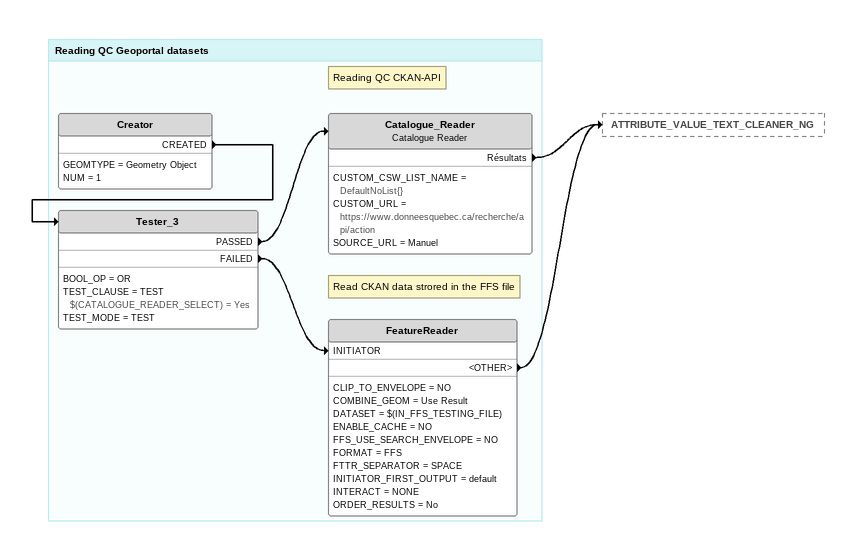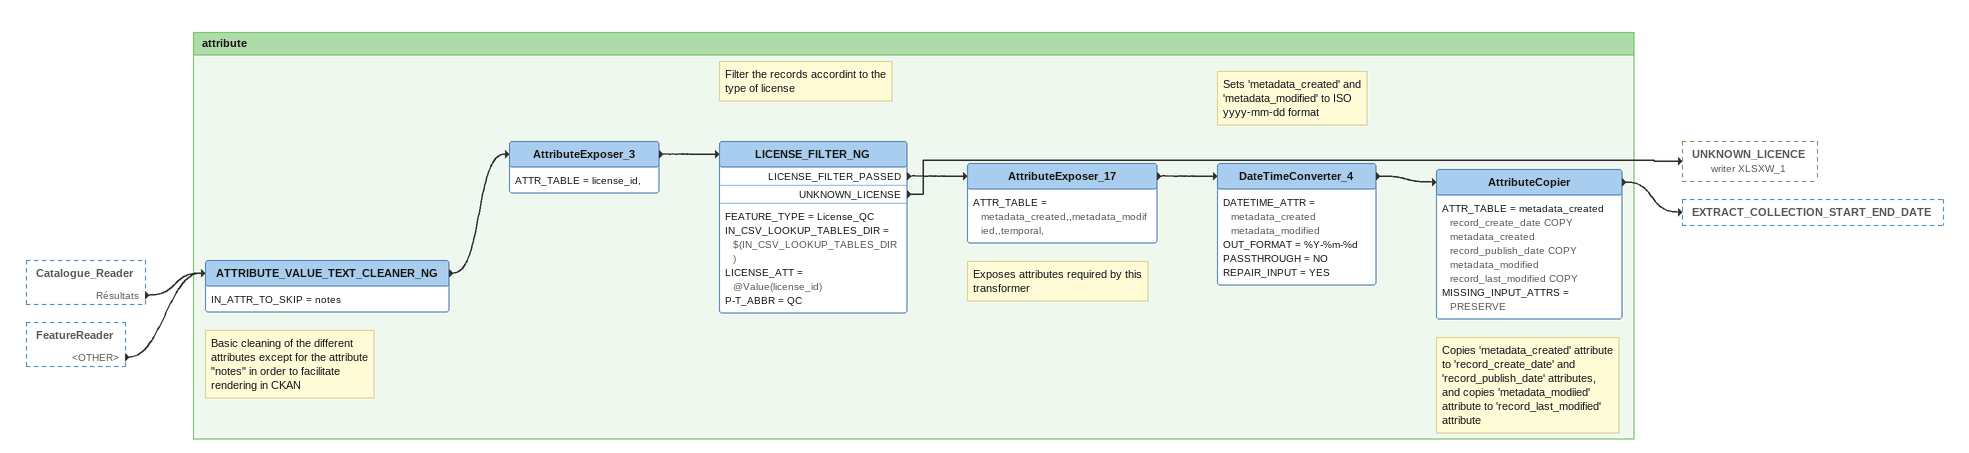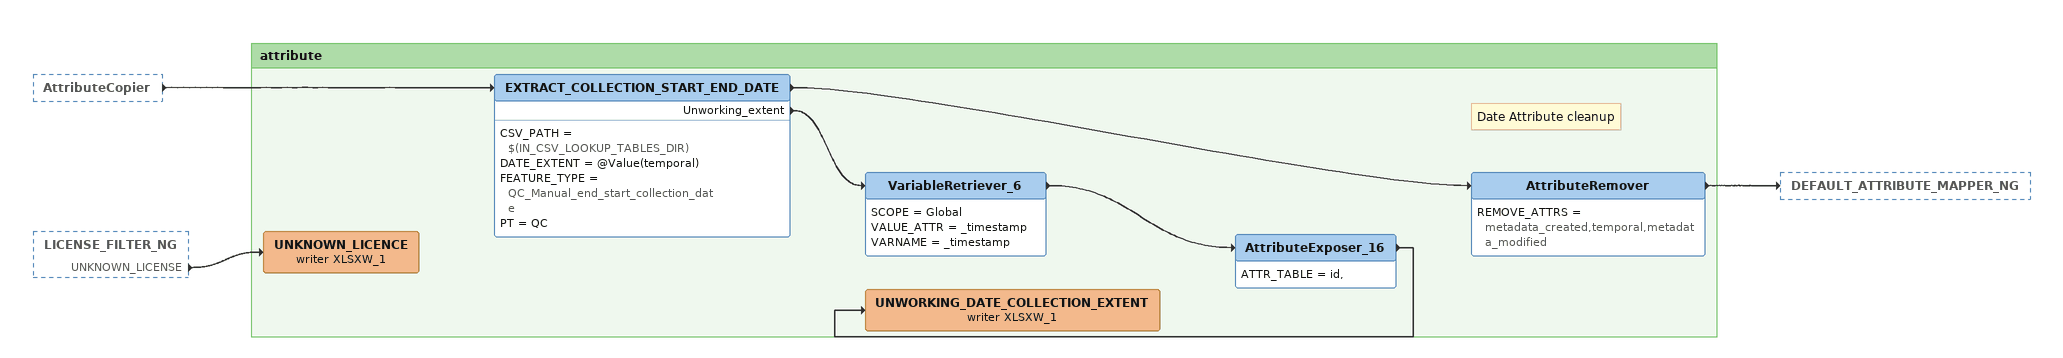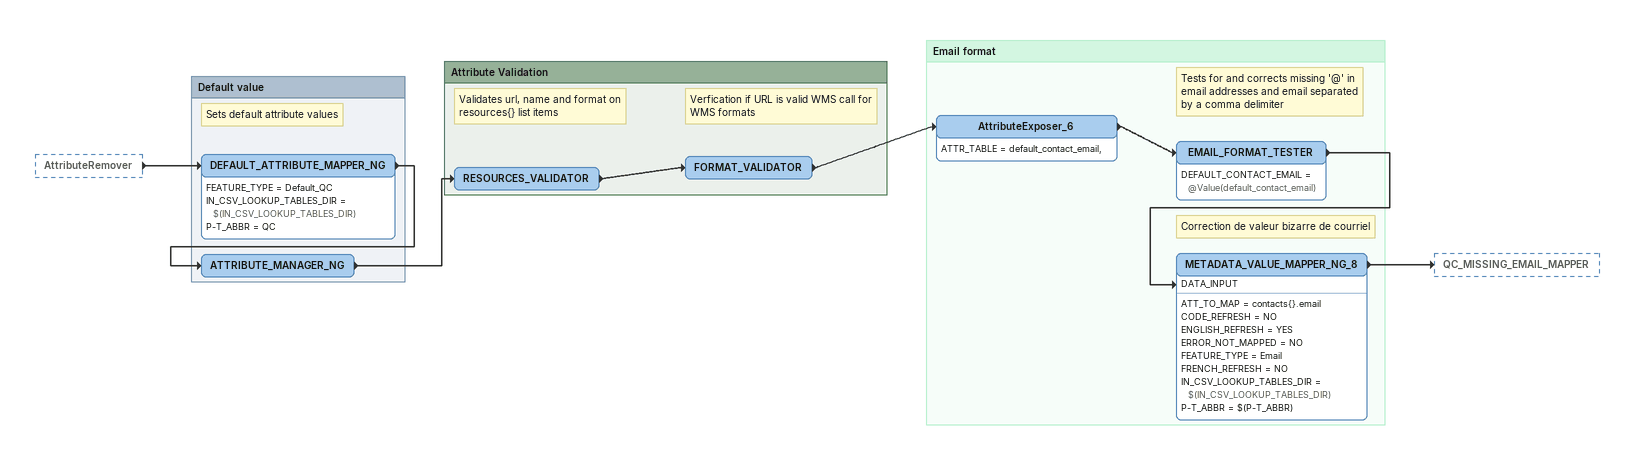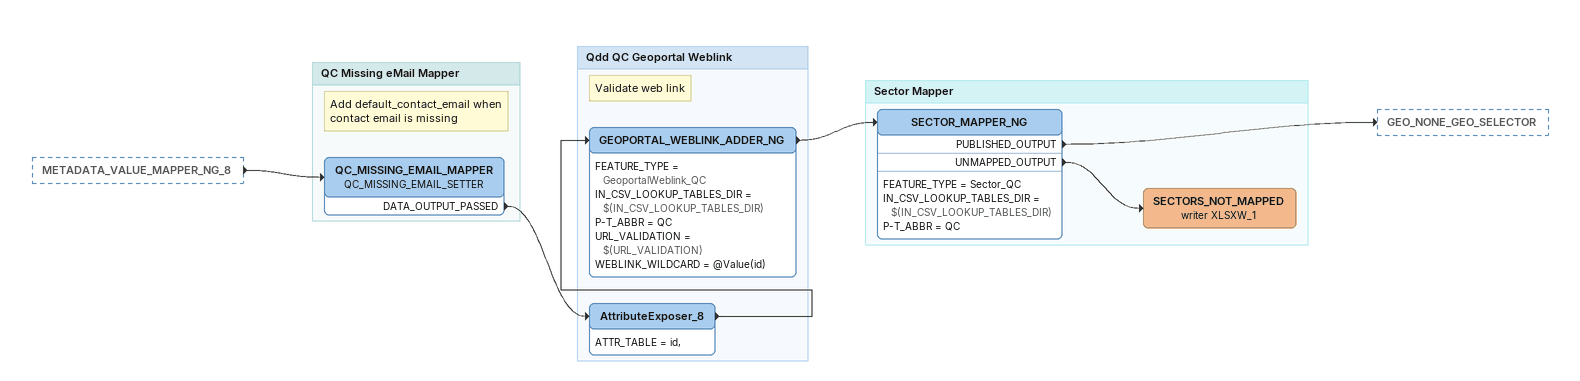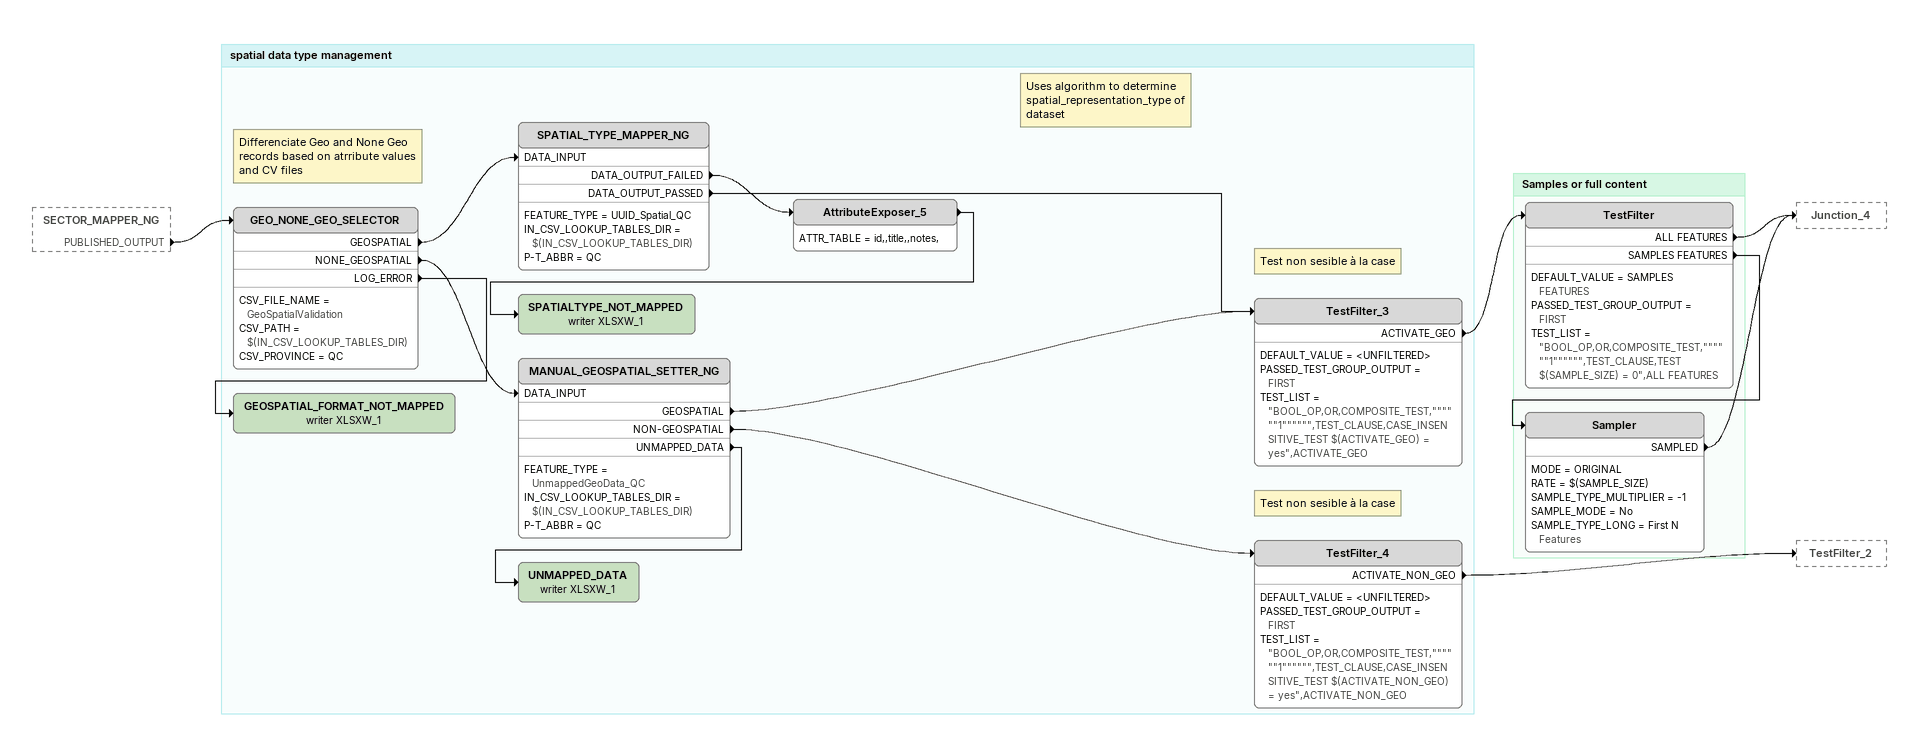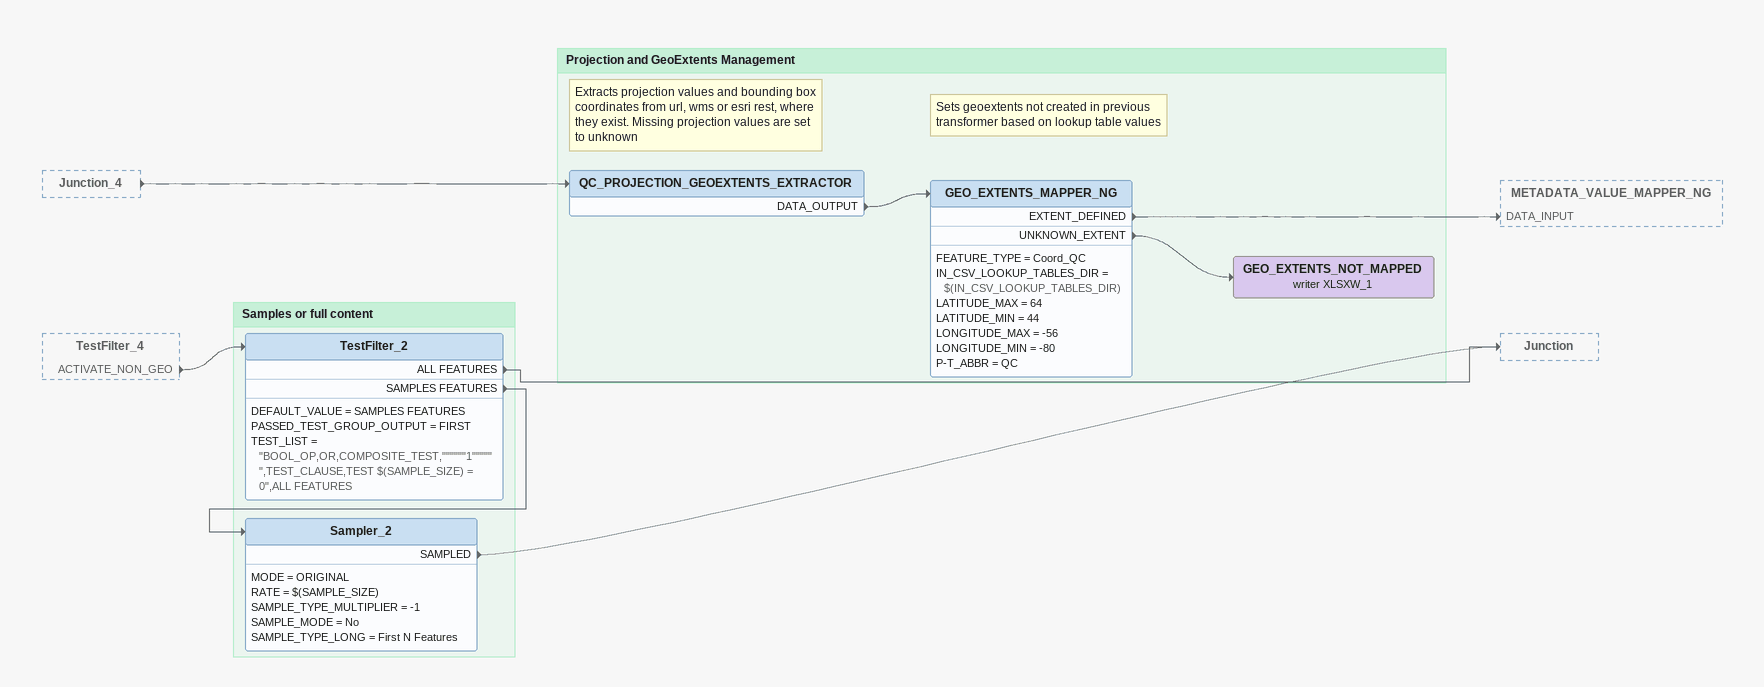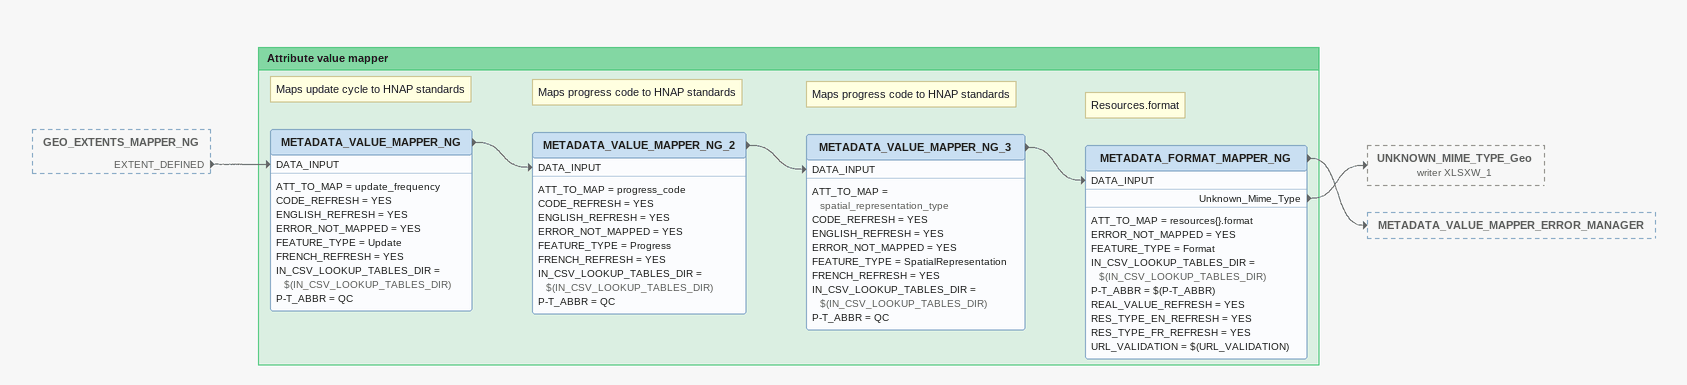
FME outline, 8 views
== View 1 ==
Bookmark: Reading QC Geoportal datasets
Creator
    GEOMTYPE = Geometry Object
    NUM = 1
    CREATED -> Tester_3
Tester_3
    BOOL_OP = OR
    TEST_CLAUSE = TEST $(CATALOGUE_READER_SELECT) = Yes
    TEST_MODE = TEST
    PASSED -> Catalogue_Reader
    FAILED -> FeatureReader [INITIATOR]
Note: Reading QC CKAN-API
Catalogue_Reader: Catalogue Reader
    CUSTOM_CSW_LIST_NAME = DefaultNoList{}
    CUSTOM_URL = https://www.donneesquebec.ca/recherche/api/action
    SOURCE_URL = Manuel
    Résultats -> ATTRIBUTE_VALUE_TEXT_CLEANER_NG
Note: Read CKAN data strored in the FFS file
FeatureReader
    CLIP_TO_ENVELOPE = NO
    COMBINE_GEOM = Use Result
    DATASET = $(IN_FFS_TESTING_FILE)
    ENABLE_CACHE = NO
    FFS_USE_SEARCH_ENVELOPE = NO
    FORMAT = FFS
    FTTR_SEPARATOR = SPACE
    INITIATOR_FIRST_OUTPUT = default
    INTERACT = NONE
    ORDER_RESULTS = No
    <OTHER> -> ATTRIBUTE_VALUE_TEXT_CLEANER_NG

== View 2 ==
Catalogue_Reader [outside]
    Résultats -> ATTRIBUTE_VALUE_TEXT_CLEANER_NG
FeatureReader [outside]
    <OTHER> -> ATTRIBUTE_VALUE_TEXT_CLEANER_NG

Bookmark: attribute
Note: Basic cleaning of the different attributes except for the attribute "notes" in order to facilitate rendering in CKAN
ATTRIBUTE_VALUE_TEXT_CLEANER_NG
    IN_ATTR_TO_SKIP = notes
    -> AttributeExposer_3
AttributeExposer_3
    ATTR_TABLE = license_id,
    -> LICENSE_FILTER_NG
Note: Filter the records accordint to the type of license
LICENSE_FILTER_NG
    FEATURE_TYPE = License_QC
    IN_CSV_LOOKUP_TABLES_DIR = $(IN_CSV_LOOKUP_TABLES_DIR)
    LICENSE_ATT = @Value(license_id)
    P-T_ABBR = QC
    LICENSE_FILTER_PASSED -> AttributeExposer_17
    UNKNOWN_LICENSE -> UNKNOWN_LICENCE (writer XLSXW_1)
Note: Exposes attributes required by this transformer
AttributeExposer_17
    ATTR_TABLE = metadata_created,,metadata_modified,,temporal,
    -> DateTimeConverter_4
Note: Sets 'metadata_created' and 'metadata_modified' to ISO yyyy-mm-dd format
DateTimeConverter_4
    DATETIME_ATTR = metadata_created metadata_modified
    OUT_FORMAT = %Y-%m-%d
    PASSTHROUGH = NO
    REPAIR_INPUT = YES
    -> AttributeCopier
Note: Copies 'metadata_created' attribute to 'record_create_date' and 'record_publish_date' attributes, and copies 'metadata_modiied' attribute to 'record_last_modified' attribute
AttributeCopier
    ATTR_TABLE = metadata_created record_create_date COPY  metadata_created record_publish_date COPY  metadata_modified record_last_modified COPY
    MISSING_INPUT_ATTRS = PRESERVE
    -> EXTRACT_COLLECTION_START_END_DATE

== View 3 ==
AttributeCopier [outside]
    -> EXTRACT_COLLECTION_START_END_DATE
LICENSE_FILTER_NG [outside]
    UNKNOWN_LICENSE -> UNKNOWN_LICENCE (writer XLSXW_1)

Bookmark: attribute
EXTRACT_COLLECTION_START_END_DATE
    CSV_PATH = $(IN_CSV_LOOKUP_TABLES_DIR)
    DATE_EXTENT = @Value(temporal)
    FEATURE_TYPE = QC_Manual_end_start_collection_date
    PT = QC
    -> AttributeRemover
    Unworking_extent -> VariableRetriever_6
VariableRetriever_6
    SCOPE = Global
    VALUE_ATTR = _timestamp
    VARNAME = _timestamp
    -> AttributeExposer_16
AttributeExposer_16
    ATTR_TABLE = id,
    -> UNWORKING_DATE_COLLECTION_EXTENT (writer XLSXW_1)
UNWORKING_DATE_COLLECTION_EXTENT (writer XLSXW_1)
Note: Date Attribute cleanup
AttributeRemover
    REMOVE_ATTRS = metadata_created,temporal,metadata_modified
    -> DEFAULT_ATTRIBUTE_MAPPER_NG
UNKNOWN_LICENCE (writer XLSXW_1)

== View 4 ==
AttributeRemover [outside]
    -> DEFAULT_ATTRIBUTE_MAPPER_NG

Bookmark: Default value
Note: Sets default attribute values
DEFAULT_ATTRIBUTE_MAPPER_NG
    FEATURE_TYPE = Default_QC
    IN_CSV_LOOKUP_TABLES_DIR = $(IN_CSV_LOOKUP_TABLES_DIR)
    P-T_ABBR = QC
    -> ATTRIBUTE_MANAGER_NG
ATTRIBUTE_MANAGER_NG
    -> RESOURCES_VALIDATOR

Bookmark: Attribute Validation
Note: Validates url, name and format on resources{} list items
RESOURCES_VALIDATOR
    -> FORMAT_VALIDATOR
Note: Verfication if URL is valid WMS call for WMS formats
FORMAT_VALIDATOR
    -> AttributeExposer_6

Bookmark: Email format
AttributeExposer_6
    ATTR_TABLE = default_contact_email,
    -> EMAIL_FORMAT_TESTER
Note: Tests for and corrects missing '@' in email addresses and email separated by a comma delimiter
EMAIL_FORMAT_TESTER
    DEFAULT_CONTACT_EMAIL = @Value(default_contact_email)
    -> METADATA_VALUE_MAPPER_NG_8 [DATA_INPUT]
Note: Correction de valeur bizarre de courriel
METADATA_VALUE_MAPPER_NG_8
    ATT_TO_MAP = contacts{}.email
    CODE_REFRESH = NO
    ENGLISH_REFRESH = YES
    ERROR_NOT_MAPPED = NO
    FEATURE_TYPE = Email
    FRENCH_REFRESH = NO
    IN_CSV_LOOKUP_TABLES_DIR = $(IN_CSV_LOOKUP_TABLES_DIR)
    P-T_ABBR = $(P-T_ABBR)
    -> QC_MISSING_EMAIL_MAPPER

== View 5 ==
METADATA_VALUE_MAPPER_NG_8 [outside]
    -> QC_MISSING_EMAIL_MAPPER

Bookmark: QC Missing eMail Mapper
Note: Add default_contact_email when contact email is missing
QC_MISSING_EMAIL_MAPPER: QC_MISSING_EMAIL_SETTER
    DATA_OUTPUT_PASSED -> AttributeExposer_8

Bookmark: Qdd QC Geoportal Weblink
AttributeExposer_8
    ATTR_TABLE = id,
    -> GEOPORTAL_WEBLINK_ADDER_NG
Note: Validate web link
GEOPORTAL_WEBLINK_ADDER_NG
    FEATURE_TYPE = GeoportalWeblink_QC
    IN_CSV_LOOKUP_TABLES_DIR = $(IN_CSV_LOOKUP_TABLES_DIR)
    P-T_ABBR = QC
    URL_VALIDATION = $(URL_VALIDATION)
    WEBLINK_WILDCARD = @Value(id)
    -> SECTOR_MAPPER_NG

Bookmark: Sector Mapper
SECTOR_MAPPER_NG
    FEATURE_TYPE = Sector_QC
    IN_CSV_LOOKUP_TABLES_DIR = $(IN_CSV_LOOKUP_TABLES_DIR)
    P-T_ABBR = QC
    PUBLISHED_OUTPUT -> GEO_NONE_GEO_SELECTOR
    UNMAPPED_OUTPUT -> SECTORS_NOT_MAPPED (writer XLSXW_1)
SECTORS_NOT_MAPPED (writer XLSXW_1)

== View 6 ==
SECTOR_MAPPER_NG [outside]
    PUBLISHED_OUTPUT -> GEO_NONE_GEO_SELECTOR

Bookmark: spatial data type management
Note: Differenciate Geo and None Geo records based on atrribute values and CV files
GEO_NONE_GEO_SELECTOR
    CSV_FILE_NAME = GeoSpatialValidation
    CSV_PATH = $(IN_CSV_LOOKUP_TABLES_DIR)
    CSV_PROVINCE = QC
    GEOSPATIAL -> SPATIAL_TYPE_MAPPER_NG [DATA_INPUT]
    NONE_GEOSPATIAL -> MANUAL_GEOSPATIAL_SETTER_NG [DATA_INPUT]
    LOG_ERROR -> GEOSPATIAL_FORMAT_NOT_MAPPED (writer XLSXW_1)
Note: Uses algorithm to determine spatial_representation_type of dataset
SPATIAL_TYPE_MAPPER_NG
    FEATURE_TYPE = UUID_Spatial_QC
    IN_CSV_LOOKUP_TABLES_DIR = $(IN_CSV_LOOKUP_TABLES_DIR)
    P-T_ABBR = QC
    DATA_OUTPUT_FAILED -> AttributeExposer_5
    DATA_OUTPUT_PASSED -> TestFilter_3
AttributeExposer_5
    ATTR_TABLE = id,,title,,notes,
    -> SPATIALTYPE_NOT_MAPPED (writer XLSXW_1)
SPATIALTYPE_NOT_MAPPED (writer XLSXW_1)
MANUAL_GEOSPATIAL_SETTER_NG
    FEATURE_TYPE = UnmappedGeoData_QC
    IN_CSV_LOOKUP_TABLES_DIR = $(IN_CSV_LOOKUP_TABLES_DIR)
    P-T_ABBR = QC
    GEOSPATIAL -> TestFilter_3
    NON-GEOSPATIAL -> TestFilter_4
    UNMAPPED_DATA -> UNMAPPED_DATA (writer XLSXW_1)
Note: Test non sesible à la case
TestFilter_3
    DEFAULT_VALUE = <UNFILTERED>
    PASSED_TEST_GROUP_OUTPUT = FIRST
    TEST_LIST = "BOOL_OP,OR,COMPOSITE_TEST,""""""1"""""",TEST_CLAUSE,CASE_INSENSITIVE_TEST $(ACTIVATE_GEO) = yes",ACTIVATE_GEO
    ACTIVATE_GEO -> TestFilter
UNMAPPED_DATA (writer XLSXW_1)
Note: Test non sesible à la case
TestFilter_4
    DEFAULT_VALUE = <UNFILTERED>
    PASSED_TEST_GROUP_OUTPUT = FIRST
    TEST_LIST = "BOOL_OP,OR,COMPOSITE_TEST,""""""1"""""",TEST_CLAUSE,CASE_INSENSITIVE_TEST $(ACTIVATE_NON_GEO) = yes",ACTIVATE_NON_GEO
    ACTIVATE_NON_GEO -> TestFilter_2
GEOSPATIAL_FORMAT_NOT_MAPPED (writer XLSXW_1)

Bookmark: Samples or full content
TestFilter
    DEFAULT_VALUE = SAMPLES FEATURES
    PASSED_TEST_GROUP_OUTPUT = FIRST
    TEST_LIST = "BOOL_OP,OR,COMPOSITE_TEST,""""""1"""""",TEST_CLAUSE,TEST $(SAMPLE_SIZE) = 0",ALL FEATURES
    ALL FEATURES -> Junction_4
    SAMPLES FEATURES -> Sampler
Sampler
    MODE = ORIGINAL
    RATE = $(SAMPLE_SIZE)
    SAMPLE_TYPE_MULTIPLIER = -1
    SAMPLE_MODE = No
    SAMPLE_TYPE_LONG = First N Features
    SAMPLED -> Junction_4

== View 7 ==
Junction_4 [outside]
    -> QC_PROJECTION_GEOEXTENTS_EXTRACTOR
TestFilter_4 [outside]
    ACTIVATE_NON_GEO -> TestFilter_2

Bookmark: Projection and GeoExtents Management
Note: Extracts projection values and bounding box coordinates from url, wms or esri rest, where they exist. Missing projection values are set to unknown
QC_PROJECTION_GEOEXTENTS_EXTRACTOR
    DATA_OUTPUT -> GEO_EXTENTS_MAPPER_NG
Note: Sets geoextents not created in previous transformer based on lookup table values
GEO_EXTENTS_MAPPER_NG
    FEATURE_TYPE = Coord_QC
    IN_CSV_LOOKUP_TABLES_DIR = $(IN_CSV_LOOKUP_TABLES_DIR)
    LATITUDE_MAX = 64
    LATITUDE_MIN = 44
    LONGITUDE_MAX = -56
    LONGITUDE_MIN = -80
    P-T_ABBR = QC
    EXTENT_DEFINED -> METADATA_VALUE_MAPPER_NG [DATA_INPUT]
    UNKNOWN_EXTENT -> GEO_EXTENTS_NOT_MAPPED (writer XLSXW_1)
GEO_EXTENTS_NOT_MAPPED (writer XLSXW_1)

Bookmark: Samples or full content
TestFilter_2
    DEFAULT_VALUE = SAMPLES FEATURES
    PASSED_TEST_GROUP_OUTPUT = FIRST
    TEST_LIST = "BOOL_OP,OR,COMPOSITE_TEST,""""""1"""""",TEST_CLAUSE,TEST $(SAMPLE_SIZE) = 0",ALL FEATURES
    ALL FEATURES -> Junction
    SAMPLES FEATURES -> Sampler_2
Sampler_2
    MODE = ORIGINAL
    RATE = $(SAMPLE_SIZE)
    SAMPLE_TYPE_MULTIPLIER = -1
    SAMPLE_MODE = No
    SAMPLE_TYPE_LONG = First N Features
    SAMPLED -> Junction

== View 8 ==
GEO_EXTENTS_MAPPER_NG [outside]
    EXTENT_DEFINED -> METADATA_VALUE_MAPPER_NG [DATA_INPUT]

Bookmark: Attribute value mapper
Note: Maps update cycle to HNAP standards
METADATA_VALUE_MAPPER_NG
    ATT_TO_MAP = update_frequency
    CODE_REFRESH = YES
    ENGLISH_REFRESH = YES
    ERROR_NOT_MAPPED = YES
    FEATURE_TYPE = Update
    FRENCH_REFRESH = YES
    IN_CSV_LOOKUP_TABLES_DIR = $(IN_CSV_LOOKUP_TABLES_DIR)
    P-T_ABBR = QC
    -> METADATA_VALUE_MAPPER_NG_2 [DATA_INPUT]
Note: Maps progress code to HNAP standards
METADATA_VALUE_MAPPER_NG_2
    ATT_TO_MAP = progress_code
    CODE_REFRESH = YES
    ENGLISH_REFRESH = YES
    ERROR_NOT_MAPPED = YES
    FEATURE_TYPE = Progress
    FRENCH_REFRESH = YES
    IN_CSV_LOOKUP_TABLES_DIR = $(IN_CSV_LOOKUP_TABLES_DIR)
    P-T_ABBR = QC
    -> METADATA_VALUE_MAPPER_NG_3 [DATA_INPUT]
Note: Maps progress code to HNAP standards
METADATA_VALUE_MAPPER_NG_3
    ATT_TO_MAP = spatial_representation_type
    CODE_REFRESH = YES
    ENGLISH_REFRESH = YES
    ERROR_NOT_MAPPED = YES
    FEATURE_TYPE = SpatialRepresentation
    FRENCH_REFRESH = YES
    IN_CSV_LOOKUP_TABLES_DIR = $(IN_CSV_LOOKUP_TABLES_DIR)
    P-T_ABBR = QC
    -> METADATA_FORMAT_MAPPER_NG [DATA_INPUT]
Note: Resources.format
METADATA_FORMAT_MAPPER_NG
    ATT_TO_MAP = resources{}.format
    ERROR_NOT_MAPPED = YES
    FEATURE_TYPE = Format
    IN_CSV_LOOKUP_TABLES_DIR = $(IN_CSV_LOOKUP_TABLES_DIR)
    P-T_ABBR = $(P-T_ABBR)
    REAL_VALUE_REFRESH = YES
    RES_TYPE_EN_REFRESH = YES
    RES_TYPE_FR_REFRESH = YES
    URL_VALIDATION = $(URL_VALIDATION)
    Unknown_Mime_Type -> UNKNOWN_MIME_TYPE_Geo (writer XLSXW_1)
    -> METADATA_VALUE_MAPPER_ERROR_MANAGER
